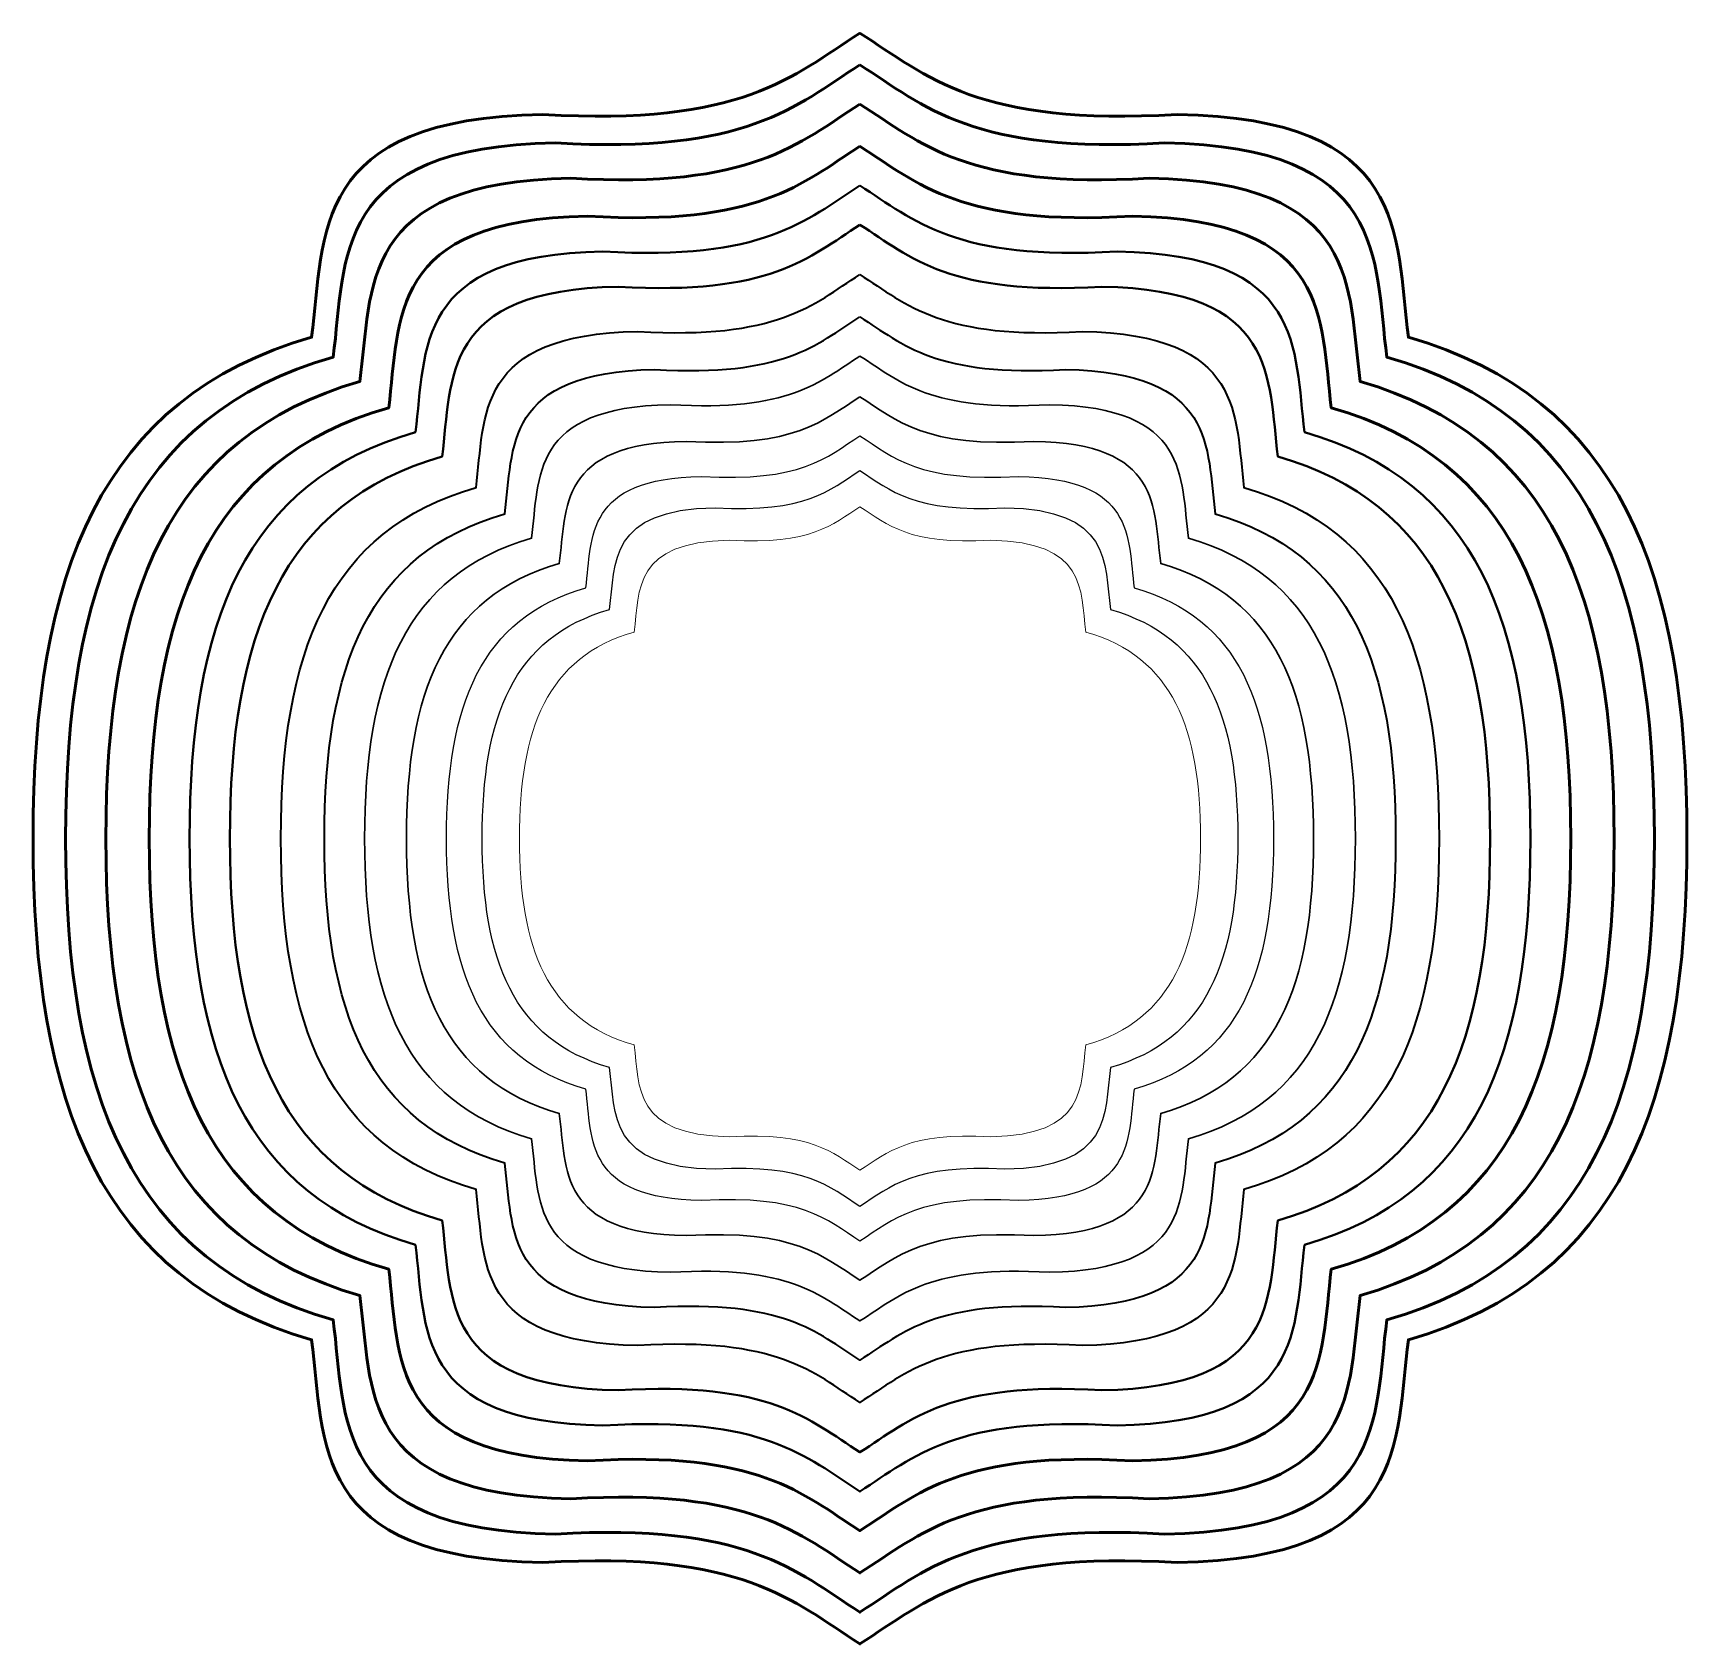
# Model space of a CAD drawing. Header units: centimetres. Extents: x -7.3 to 7.3, y -7.1 to 7.1.
import ezdxf

# ---------------------------------------------------------------- set-up
doc = ezdxf.new("R2010")
doc.units = ezdxf.units.CM
doc.header["$MEASUREMENT"] = 0
doc.layers.add('Layer 1', color=7, linetype='Continuous')

msp = doc.modelspace()

# ---------------------------------------------------------------- linework, layer by layer
at = {"layer": 'Layer 1', "color": 28, "lineweight": 53}
msp.add_open_spline([(-0.00067, 7.14747), (-0.59706, 6.76441), (-1.04566, 6.32053), (-2.81348, 6.42556), (-2.81348, 6.42556), (-4.88334, 6.39001), (-4.74756, 5.36143), (-4.86611, 4.44778), (-4.86611, 4.44778), (-6.73887, 3.90907), (-7.33792, 2.36309), (-7.33792, -0.00014), (-7.33792, -0.00014), (-7.33792, -2.36337), (-6.73887, -3.90935), (-4.86611, -4.44807), (-4.86611, -4.44807), (-4.74756, -5.36172), (-4.88335, -6.3903), (-2.81348, -6.42584), (-2.81348, -6.42584), (-1.04566, -6.32081), (-0.59707, -6.76469), (-0.00068, -7.14775), (-0.00068, -7.14775), (0.59571, -6.76468), (1.04597, -6.32081), (2.81379, -6.42584), (2.81379, -6.42584), (4.88366, -6.39029), (4.74787, -5.36171), (4.86642, -4.44807), (4.86642, -4.44807), (6.73918, -3.90936), (7.33823, -2.36338), (7.33823, -0.00014), (7.33823, -0.00014), (7.33823, 2.36309), (6.73918, 3.90907), (4.86642, 4.44777), (4.86642, 4.44777), (4.74787, 5.36142), (4.88366, 6.39), (2.81379, 6.42555), (2.81379, 6.42555), (1.04598, 6.32052), (0.59571, 6.7644), (-0.00068, 7.14746), (-0.00068, 7.14746), (-0.00068, 7.14746), (-0.00067, 7.14747), (-0.00067, 7.14747)], degree=3, knots=[0, 0, 0, 0, 0.07142857, 0.07142857, 0.07142857, 0.07142857, 0.14285714, 0.14285714, 0.14285714, 0.14285714, 0.21428571, 0.21428571, 0.21428571, 0.21428571, 0.28571429, 0.28571429, 0.28571429, 0.28571429, 0.35714286, 0.35714286, 0.35714286, 0.35714286, 0.42857143, 0.42857143, 0.42857143, 0.42857143, 0.5, 0.5, 0.5, 0.5, 0.57142857, 0.57142857, 0.57142857, 0.57142857, 0.64285714, 0.64285714, 0.64285714, 0.64285714, 0.71428571, 0.71428571, 0.71428571, 0.71428571, 0.78571429, 0.78571429, 0.78571429, 0.78571429, 0.85714286, 0.85714286, 0.85714286, 0.85714286, 1, 1, 1, 1], dxfattribs=at)
at = {"layer": 'Layer 1', "color": 18, "lineweight": 50}
msp.add_open_spline([(-0.00064, 6.86623), (-0.57356, 6.49824), (-1.00451, 6.07183), (-2.70277, 6.17272), (-2.70277, 6.17272), (-4.69119, 6.13858), (-4.56075, 5.15047), (-4.67463, 4.27276), (-4.67463, 4.27276), (-6.47371, 3.75525), (-7.04918, 2.2701), (-7.04918, -0.00014), (-7.04918, -0.00014), (-7.04918, -2.27039), (-6.47371, -3.75553), (-4.67463, -4.27305), (-4.67463, -4.27305), (-4.56075, -5.15075), (-4.69119, -6.13886), (-2.70277, -6.173), (-2.70277, -6.173), (-1.00451, -6.07211), (-0.57356, -6.49851), (-0.00064, -6.86651), (-0.00064, -6.86651), (0.57228, -6.49851), (1.00483, -6.0721), (2.70308, -6.173), (2.70308, -6.173), (4.6915, -6.13885), (4.56106, -5.15074), (4.67495, -4.27305), (4.67495, -4.27305), (6.47402, -3.75554), (7.0495, -2.27039), (7.0495, -0.00014), (7.0495, -0.00014), (7.0495, 2.27011), (6.47402, 3.75525), (4.67495, 4.27276), (4.67495, 4.27276), (4.56106, 5.15046), (4.6915, 6.13858), (2.70308, 6.17272), (2.70308, 6.17272), (1.00483, 6.07183), (0.57228, 6.49824), (-0.00064, 6.86623)], degree=3, knots=[0, 0, 0, 0, 0.07692308, 0.07692308, 0.07692308, 0.07692308, 0.15384615, 0.15384615, 0.15384615, 0.15384615, 0.23076923, 0.23076923, 0.23076923, 0.23076923, 0.30769231, 0.30769231, 0.30769231, 0.30769231, 0.38461538, 0.38461538, 0.38461538, 0.38461538, 0.46153846, 0.46153846, 0.46153846, 0.46153846, 0.53846154, 0.53846154, 0.53846154, 0.53846154, 0.61538462, 0.61538462, 0.61538462, 0.61538462, 0.69230769, 0.69230769, 0.69230769, 0.69230769, 0.76923077, 0.76923077, 0.76923077, 0.76923077, 0.84615385, 0.84615385, 0.84615385, 0.84615385, 1, 1, 1, 1], dxfattribs=at)
at = {"layer": 'Layer 1', "color": 16, "lineweight": 50}
msp.add_open_spline([(-0.0006, 6.51803), (-0.54447, 6.16869), (-0.95356, 5.76391), (-2.5657, 5.85969), (-2.5657, 5.85969), (-4.45328, 5.82727), (-4.32946, 4.88927), (-4.43757, 4.05608), (-4.43757, 4.05608), (-6.14541, 3.56482), (-6.6917, 2.15498), (-6.6917, -0.00014), (-6.6917, -0.00014), (-6.6917, -2.15526), (-6.14541, -3.5651), (-4.43757, -4.05636), (-4.43757, -4.05636), (-4.32947, -4.88955), (-4.45329, -5.82755), (-2.5657, -5.85997), (-2.5657, -5.85997), (-0.95356, -5.7642), (-0.54447, -6.16898), (-0.0006, -6.51832), (-0.0006, -6.51832), (0.54327, -6.16898), (0.95388, -5.7642), (2.56601, -5.85997), (2.56601, -5.85997), (4.4536, -5.82756), (4.32977, -4.88955), (4.43788, -4.05636), (4.43788, -4.05636), (6.14572, -3.5651), (6.69201, -2.15527), (6.69201, -0.00014), (6.69201, -0.00014), (6.69201, 2.15498), (6.14572, 3.56481), (4.43788, 4.05608), (4.43788, 4.05608), (4.32977, 4.88927), (4.4536, 5.82727), (2.56601, 5.85969), (2.56601, 5.85969), (0.95387, 5.76391), (0.54327, 6.16869), (-0.0006, 6.51803)], degree=3, knots=[0, 0, 0, 0, 0.07692308, 0.07692308, 0.07692308, 0.07692308, 0.15384615, 0.15384615, 0.15384615, 0.15384615, 0.23076923, 0.23076923, 0.23076923, 0.23076923, 0.30769231, 0.30769231, 0.30769231, 0.30769231, 0.38461538, 0.38461538, 0.38461538, 0.38461538, 0.46153846, 0.46153846, 0.46153846, 0.46153846, 0.53846154, 0.53846154, 0.53846154, 0.53846154, 0.61538462, 0.61538462, 0.61538462, 0.61538462, 0.69230769, 0.69230769, 0.69230769, 0.69230769, 0.76923077, 0.76923077, 0.76923077, 0.76923077, 0.84615385, 0.84615385, 0.84615385, 0.84615385, 1, 1, 1, 1], dxfattribs=at)
at = {"layer": 'Layer 1', "color": 14, "lineweight": 50}
msp.add_open_spline([(-0.00056, 6.14304), (-0.51314, 5.81379), (-0.8987, 5.4323), (-2.41809, 5.52257), (-2.41809, 5.52257), (-4.19709, 5.49201), (-4.08038, 4.60798), (-4.18227, 3.82272), (-4.18227, 3.82272), (-5.79186, 3.35972), (-6.30672, 2.03099), (-6.30672, -0.00015), (-6.30672, -0.00015), (-6.30672, -2.03129), (-5.79186, -3.36002), (-4.18227, -3.82302), (-4.18227, -3.82302), (-4.08039, -4.60828), (-4.19709, -5.49231), (-2.41809, -5.52286), (-2.41809, -5.52286), (-0.8987, -5.4326), (-0.51314, -5.81409), (-0.00056, -6.14334), (-0.00056, -6.14334), (0.51202, -5.81409), (0.89901, -5.4326), (2.4184, -5.52286), (2.4184, -5.52286), (4.19739, -5.49231), (4.08069, -4.60826), (4.18258, -3.82302), (4.18258, -3.82302), (5.79217, -3.36002), (6.30703, -2.0313), (6.30703, -0.00015), (6.30703, -0.00015), (6.30703, 2.03099), (5.79217, 3.35972), (4.18258, 3.82272), (4.18258, 3.82272), (4.08069, 4.60798), (4.19739, 5.49201), (2.4184, 5.52257), (2.4184, 5.52257), (0.89901, 5.4323), (0.51202, 5.81379), (-0.00056, 6.14304)], degree=3, knots=[0, 0, 0, 0, 0.07692308, 0.07692308, 0.07692308, 0.07692308, 0.15384615, 0.15384615, 0.15384615, 0.15384615, 0.23076923, 0.23076923, 0.23076923, 0.23076923, 0.30769231, 0.30769231, 0.30769231, 0.30769231, 0.38461538, 0.38461538, 0.38461538, 0.38461538, 0.46153846, 0.46153846, 0.46153846, 0.46153846, 0.53846154, 0.53846154, 0.53846154, 0.53846154, 0.61538462, 0.61538462, 0.61538462, 0.61538462, 0.69230769, 0.69230769, 0.69230769, 0.69230769, 0.76923077, 0.76923077, 0.76923077, 0.76923077, 0.84615385, 0.84615385, 0.84615385, 0.84615385, 1, 1, 1, 1], dxfattribs=at)
at = {"layer": 'Layer 1', "color": 12, "lineweight": 40}
msp.add_open_spline([(-0.00052, 5.79484), (-0.48404, 5.48427), (-0.84774, 5.12439), (-2.28102, 5.20955), (-2.28102, 5.20955), (-3.95918, 5.18072), (-3.84909, 4.3468), (-3.9452, 3.60605), (-3.9452, 3.60605), (-5.46356, 3.16929), (-5.94924, 1.91587), (-5.94924, -0.00013), (-5.94924, -0.00013), (-5.94924, -1.91614), (-5.46356, -3.16956), (-3.9452, -3.60631), (-3.9452, -3.60631), (-3.84909, -4.34706), (-3.95918, -5.18099), (-2.28102, -5.2098), (-2.28102, -5.2098), (-0.84775, -5.12466), (-0.48405, -5.48453), (-0.00052, -5.7951), (-0.00052, -5.7951), (0.48301, -5.48453), (0.84806, -5.12465), (2.28133, -5.2098), (2.28133, -5.2098), (3.95949, -5.18099), (3.8494, -4.34705), (3.94551, -3.60631), (3.94551, -3.60631), (5.46386, -3.16956), (5.94954, -1.91615), (5.94954, -0.00013), (5.94954, -0.00013), (5.94954, 1.91588), (5.46386, 3.1693), (3.94551, 3.60605), (3.94551, 3.60605), (3.8494, 4.3468), (3.95948, 5.18072), (2.28133, 5.20955), (2.28133, 5.20955), (0.84806, 5.12439), (0.483, 5.48426), (-0.00052, 5.79484)], degree=3, knots=[0, 0, 0, 0, 0.07692308, 0.07692308, 0.07692308, 0.07692308, 0.15384615, 0.15384615, 0.15384615, 0.15384615, 0.23076923, 0.23076923, 0.23076923, 0.23076923, 0.30769231, 0.30769231, 0.30769231, 0.30769231, 0.38461538, 0.38461538, 0.38461538, 0.38461538, 0.46153846, 0.46153846, 0.46153846, 0.46153846, 0.53846154, 0.53846154, 0.53846154, 0.53846154, 0.61538462, 0.61538462, 0.61538462, 0.61538462, 0.69230769, 0.69230769, 0.69230769, 0.69230769, 0.76923077, 0.76923077, 0.76923077, 0.76923077, 0.84615385, 0.84615385, 0.84615385, 0.84615385, 1, 1, 1, 1], dxfattribs=at)
at = {"layer": 'Layer 1', "color": 1, "lineweight": 40}
msp.add_open_spline([(-0.00048, 5.44664), (-0.45495, 5.15472), (-0.7968, 4.81647), (-2.14395, 4.89652), (-2.14395, 4.89652), (-3.72127, 4.86942), (-3.6178, 4.08561), (-3.70814, 3.38937), (-3.70814, 3.38937), (-5.13526, 2.97885), (-5.59176, 1.80075), (-5.59176, -0.00013), (-5.59176, -0.00013), (-5.59176, -1.80102), (-5.13527, -2.97911), (-3.70814, -3.38963), (-3.70814, -3.38963), (-3.61781, -4.08587), (-3.72128, -4.86969), (-2.14395, -4.89677), (-2.14395, -4.89677), (-0.7968, -4.81674), (-0.45495, -5.15499), (-0.00048, -5.4469), (-0.00048, -5.4469), (0.45399, -5.15498), (0.79711, -4.81674), (2.14426, -4.89677), (2.14426, -4.89677), (3.72158, -4.86969), (3.61811, -4.08586), (3.70845, -3.38963), (3.70845, -3.38963), (5.13557, -2.97911), (5.59207, -1.80102), (5.59207, -0.00013), (5.59207, -0.00013), (5.59207, 1.80076), (5.13557, 2.97885), (3.70845, 3.38937), (3.70845, 3.38937), (3.61811, 4.08561), (3.72158, 4.86942), (2.14426, 4.89652), (2.14426, 4.89652), (0.79711, 4.81647), (0.45399, 5.15473), (-0.00048, 5.44664)], degree=3, knots=[0, 0, 0, 0, 0.07692308, 0.07692308, 0.07692308, 0.07692308, 0.15384615, 0.15384615, 0.15384615, 0.15384615, 0.23076923, 0.23076923, 0.23076923, 0.23076923, 0.30769231, 0.30769231, 0.30769231, 0.30769231, 0.38461538, 0.38461538, 0.38461538, 0.38461538, 0.46153846, 0.46153846, 0.46153846, 0.46153846, 0.53846154, 0.53846154, 0.53846154, 0.53846154, 0.61538462, 0.61538462, 0.61538462, 0.61538462, 0.69230769, 0.69230769, 0.69230769, 0.69230769, 0.76923077, 0.76923077, 0.76923077, 0.76923077, 0.84615385, 0.84615385, 0.84615385, 0.84615385, 1, 1, 1, 1], dxfattribs=at)
at = {"layer": 'Layer 1', "color": 13, "lineweight": 35}
msp.add_open_spline([(-0.00042, 5.00469), (-0.41802, 4.73646), (-0.73213, 4.42565), (-1.96997, 4.4992), (-1.96997, 4.4992), (-3.41931, 4.4743), (-3.32423, 3.75408), (-3.40724, 3.11433), (-3.40724, 3.11433), (-4.71857, 2.73713), (-5.13802, 1.65461), (-5.13802, -0.00015), (-5.13802, -0.00015), (-5.13802, -1.65491), (-4.71856, -2.73742), (-3.40724, -3.11462), (-3.40724, -3.11462), (-3.32423, -3.75436), (-3.41931, -4.47459), (-1.96997, -4.49948), (-1.96997, -4.49948), (-0.73213, -4.42594), (-0.41802, -4.73675), (-0.00042, -5.00498), (-0.00042, -5.00498), (0.41717, -4.73675), (0.73245, -4.42595), (1.9703, -4.49948), (1.9703, -4.49948), (3.41964, -4.4746), (3.32457, -3.75436), (3.40757, -3.11462), (3.40757, -3.11462), (4.7189, -2.73741), (5.13835, -1.65491), (5.13835, -0.00015), (5.13835, -0.00015), (5.13835, 1.65461), (4.71889, 2.73712), (3.40757, 3.11433), (3.40757, 3.11433), (3.32457, 3.75407), (3.41964, 4.4743), (1.9703, 4.4992), (1.9703, 4.4992), (0.73246, 4.42565), (0.41718, 4.73646), (-0.00042, 5.00469)], degree=3, knots=[0, 0, 0, 0, 0.07692308, 0.07692308, 0.07692308, 0.07692308, 0.15384615, 0.15384615, 0.15384615, 0.15384615, 0.23076923, 0.23076923, 0.23076923, 0.23076923, 0.30769231, 0.30769231, 0.30769231, 0.30769231, 0.38461538, 0.38461538, 0.38461538, 0.38461538, 0.46153846, 0.46153846, 0.46153846, 0.46153846, 0.53846154, 0.53846154, 0.53846154, 0.53846154, 0.61538462, 0.61538462, 0.61538462, 0.61538462, 0.69230769, 0.69230769, 0.69230769, 0.69230769, 0.76923077, 0.76923077, 0.76923077, 0.76923077, 0.84615385, 0.84615385, 0.84615385, 0.84615385, 1, 1, 1, 1], dxfattribs=at)
at = {"layer": 'Layer 1', "color": 11, "lineweight": 35}
msp.add_open_spline([(-0.00038, 4.6297), (-0.38669, 4.38157), (-0.67727, 4.09405), (-1.82237, 4.16209), (-1.82237, 4.16209), (-3.16311, 4.13906), (-3.07516, 3.47281), (-3.15195, 2.88099), (-3.15195, 2.88099), (-4.36503, 2.53204), (-4.75305, 1.53064), (-4.75305, -0.00014), (-4.75305, -0.00014), (-4.75305, -1.53092), (-4.36502, -2.53231), (-3.15195, -2.88126), (-3.15195, -2.88126), (-3.07516, -3.47307), (-3.16311, -4.13934), (-1.82237, -4.16235), (-1.82237, -4.16235), (-0.67727, -4.09432), (-0.38669, -4.38184), (-0.00038, -4.62997), (-0.00038, -4.62997), (0.38593, -4.38184), (0.67758, -4.09432), (1.82268, -4.16235), (1.82268, -4.16235), (3.16343, -4.13933), (3.07548, -3.47307), (3.15226, -2.88126), (3.15226, -2.88126), (4.36534, -2.53231), (4.75336, -1.53092), (4.75336, -0.00014), (4.75336, -0.00014), (4.75336, 1.53064), (4.36533, 2.53204), (3.15226, 2.88099), (3.15226, 2.88099), (3.07547, 3.4728), (3.16343, 4.13906), (1.82268, 4.16209), (1.82268, 4.16209), (0.67758, 4.09405), (0.38593, 4.38158), (-0.00038, 4.6297)], degree=3, knots=[0, 0, 0, 0, 0.07692308, 0.07692308, 0.07692308, 0.07692308, 0.15384615, 0.15384615, 0.15384615, 0.15384615, 0.23076923, 0.23076923, 0.23076923, 0.23076923, 0.30769231, 0.30769231, 0.30769231, 0.30769231, 0.38461538, 0.38461538, 0.38461538, 0.38461538, 0.46153846, 0.46153846, 0.46153846, 0.46153846, 0.53846154, 0.53846154, 0.53846154, 0.53846154, 0.61538462, 0.61538462, 0.61538462, 0.61538462, 0.69230769, 0.69230769, 0.69230769, 0.69230769, 0.76923077, 0.76923077, 0.76923077, 0.76923077, 0.84615385, 0.84615385, 0.84615385, 0.84615385, 1, 1, 1, 1], dxfattribs=at)
at = {"layer": 'Layer 1', "color": 21, "lineweight": 30}
msp.add_open_spline([(-0.00034, 4.2815), (-0.35759, 4.05203), (-0.62632, 3.78613), (-1.6853, 3.84905), (-1.6853, 3.84905), (-2.92521, 3.82775), (-2.84388, 3.2116), (-2.91489, 2.6643), (-2.91489, 2.6643), (-4.03673, 2.3416), (-4.39558, 1.41551), (-4.39558, -0.00015), (-4.39558, -0.00015), (-4.39558, -1.4158), (-4.03673, -2.34189), (-2.91489, -2.66459), (-2.91489, -2.66459), (-2.84388, -3.21189), (-2.92522, -3.82805), (-1.6853, -3.84934), (-1.6853, -3.84934), (-0.62632, -3.78643), (-0.3576, -4.05232), (-0.00034, -4.28179), (-0.00034, -4.28179), (0.35691, -4.05232), (0.62663, -3.78643), (1.68561, -3.84934), (1.68561, -3.84934), (2.92552, -3.82805), (2.84419, -3.21189), (2.9152, -2.66459), (2.9152, -2.66459), (4.03704, -2.34189), (4.39589, -1.41581), (4.39589, -0.00015), (4.39589, -0.00015), (4.39589, 1.4155), (4.03704, 2.34159), (2.9152, 2.6643), (2.9152, 2.6643), (2.84419, 3.2116), (2.92553, 3.82775), (1.68561, 3.84905), (1.68561, 3.84905), (0.62664, 3.78613), (0.35692, 4.05203), (-0.00034, 4.2815)], degree=3, knots=[0, 0, 0, 0, 0.07692308, 0.07692308, 0.07692308, 0.07692308, 0.15384615, 0.15384615, 0.15384615, 0.15384615, 0.23076923, 0.23076923, 0.23076923, 0.23076923, 0.30769231, 0.30769231, 0.30769231, 0.30769231, 0.38461538, 0.38461538, 0.38461538, 0.38461538, 0.46153846, 0.46153846, 0.46153846, 0.46153846, 0.53846154, 0.53846154, 0.53846154, 0.53846154, 0.61538462, 0.61538462, 0.61538462, 0.61538462, 0.69230769, 0.69230769, 0.69230769, 0.69230769, 0.76923077, 0.76923077, 0.76923077, 0.76923077, 0.84615385, 0.84615385, 0.84615385, 0.84615385, 1, 1, 1, 1], dxfattribs=at)
at = {"layer": 'Layer 1', "color": 254, "lineweight": 30}
msp.add_open_spline([(-0.0003, 3.9199), (-0.32738, 3.70981), (-0.57341, 3.46637), (-1.54295, 3.52398), (-1.54295, 3.52398), (-2.67815, 3.50448), (-2.60369, 2.94036), (-2.6687, 2.43928), (-2.6687, 2.43928), (-3.6958, 2.14383), (-4.02434, 1.29595), (-4.02434, -0.00015), (-4.02434, -0.00015), (-4.02434, -1.29625), (-3.6958, -2.14412), (-2.6687, -2.43957), (-2.6687, -2.43957), (-2.60369, -2.94065), (-2.67815, -3.50477), (-1.54295, -3.52426), (-1.54295, -3.52426), (-0.57341, -3.46666), (-0.32738, -3.7101), (-0.0003, -3.92019), (-0.0003, -3.92019), (0.32678, -3.7101), (0.57373, -3.46666), (1.54327, -3.52426), (1.54327, -3.52426), (2.67847, -3.50477), (2.604, -2.94064), (2.66901, -2.43957), (2.66901, -2.43957), (3.69611, -2.14412), (4.02465, -1.29625), (4.02465, -0.00015), (4.02465, -0.00015), (4.02465, 1.29595), (3.69611, 2.14383), (2.66901, 2.43928), (2.66901, 2.43928), (2.604, 2.94036), (2.67846, 3.50448), (1.54327, 3.52398), (1.54327, 3.52398), (0.57373, 3.46637), (0.32678, 3.70981), (-0.0003, 3.9199)], degree=3, knots=[0, 0, 0, 0, 0.07692308, 0.07692308, 0.07692308, 0.07692308, 0.15384615, 0.15384615, 0.15384615, 0.15384615, 0.23076923, 0.23076923, 0.23076923, 0.23076923, 0.30769231, 0.30769231, 0.30769231, 0.30769231, 0.38461538, 0.38461538, 0.38461538, 0.38461538, 0.46153846, 0.46153846, 0.46153846, 0.46153846, 0.53846154, 0.53846154, 0.53846154, 0.53846154, 0.61538462, 0.61538462, 0.61538462, 0.61538462, 0.69230769, 0.69230769, 0.69230769, 0.69230769, 0.76923077, 0.76923077, 0.76923077, 0.76923077, 0.84615385, 0.84615385, 0.84615385, 0.84615385, 1, 1, 1, 1], dxfattribs=at)
at = {"layer": 'Layer 1', "color": 11, "lineweight": 25}
msp.add_open_spline([(-0.00026, 3.57344), (-0.29844, 3.38192), (-0.52272, 3.16), (-1.40657, 3.21251), (-1.40657, 3.21251), (-2.44143, 3.19473), (-2.37355, 2.68047), (-2.43281, 2.22368), (-2.43281, 2.22368), (-3.36913, 1.95434), (-3.66864, 1.1814), (-3.66864, -0.00014), (-3.66864, -0.00014), (-3.66864, -1.18169), (-3.36914, -1.95462), (-2.43281, -2.22395), (-2.43281, -2.22395), (-2.37355, -2.68075), (-2.44143, -3.19501), (-1.40657, -3.21277), (-1.40657, -3.21277), (-0.52271, -3.16027), (-0.29843, -3.38218), (-0.00026, -3.57371), (-0.00026, -3.57371), (0.29792, -3.38218), (0.52303, -3.16026), (1.40688, -3.21277), (1.40688, -3.21277), (2.44174, -3.195), (2.37386, -2.68074), (2.43313, -2.22395), (2.43313, -2.22395), (3.36945, -1.95462), (3.66895, -1.18169), (3.66895, -0.00014), (3.66895, -0.00014), (3.66895, 1.1814), (3.36945, 1.95434), (2.43313, 2.22368), (2.43313, 2.22368), (2.37386, 2.68047), (2.44174, 3.19473), (1.40688, 3.21251), (1.40688, 3.21251), (0.52303, 3.15999), (0.29791, 3.38192), (-0.00026, 3.57344)], degree=3, knots=[0, 0, 0, 0, 0.07692308, 0.07692308, 0.07692308, 0.07692308, 0.15384615, 0.15384615, 0.15384615, 0.15384615, 0.23076923, 0.23076923, 0.23076923, 0.23076923, 0.30769231, 0.30769231, 0.30769231, 0.30769231, 0.38461538, 0.38461538, 0.38461538, 0.38461538, 0.46153846, 0.46153846, 0.46153846, 0.46153846, 0.53846154, 0.53846154, 0.53846154, 0.53846154, 0.61538462, 0.61538462, 0.61538462, 0.61538462, 0.69230769, 0.69230769, 0.69230769, 0.69230769, 0.76923077, 0.76923077, 0.76923077, 0.76923077, 0.84615385, 0.84615385, 0.84615385, 0.84615385, 1, 1, 1, 1], dxfattribs=at)
at = {"layer": 'Layer 1', "color": 9, "lineweight": 25}
msp.add_open_spline([(-0.00022, 3.26541), (-0.2727, 3.09039), (-0.47764, 2.8876), (-1.28531, 2.93559), (-1.28531, 2.93559), (-2.23098, 2.91934), (-2.16894, 2.44941), (-2.2231, 2.03199), (-2.2231, 2.03199), (-3.07871, 1.78587), (-3.3524, 1.07955), (-3.3524, -0.00015), (-3.3524, -0.00015), (-3.3524, -1.07985), (-3.07871, -1.78616), (-2.2231, -2.03228), (-2.2231, -2.03228), (-2.16894, -2.4497), (-2.23098, -2.91963), (-1.28531, -2.93587), (-1.28531, -2.93587), (-0.47764, -2.88789), (-0.27269, -3.09068), (-0.00022, -3.2657), (-0.00022, -3.2657), (0.27225, -3.09068), (0.47797, -2.88789), (1.28563, -2.93587), (1.28563, -2.93587), (2.2313, -2.91964), (2.16926, -2.44971), (2.22342, -2.03228), (2.22342, -2.03228), (3.07903, -1.78616), (3.35272, -1.07985), (3.35272, -0.00015), (3.35272, -0.00015), (3.35272, 1.07955), (3.07903, 1.78586), (2.22342, 2.03199), (2.22342, 2.03199), (2.16925, 2.4494), (2.23129, 2.91934), (1.28563, 2.93559), (1.28563, 2.93559), (0.47797, 2.8876), (0.27225, 3.09039), (-0.00022, 3.26541)], degree=3, knots=[0, 0, 0, 0, 0.07692308, 0.07692308, 0.07692308, 0.07692308, 0.15384615, 0.15384615, 0.15384615, 0.15384615, 0.23076923, 0.23076923, 0.23076923, 0.23076923, 0.30769231, 0.30769231, 0.30769231, 0.30769231, 0.38461538, 0.38461538, 0.38461538, 0.38461538, 0.46153846, 0.46153846, 0.46153846, 0.46153846, 0.53846154, 0.53846154, 0.53846154, 0.53846154, 0.61538462, 0.61538462, 0.61538462, 0.61538462, 0.69230769, 0.69230769, 0.69230769, 0.69230769, 0.76923077, 0.76923077, 0.76923077, 0.76923077, 0.84615385, 0.84615385, 0.84615385, 0.84615385, 1, 1, 1, 1], dxfattribs=at)
at = {"layer": 'Layer 1', "color": 254, "lineweight": 20}
msp.add_open_spline([(-0.00018, 2.94399), (-0.24584, 2.7862), (-0.43061, 2.60336), (-1.15879, 2.64664), (-1.15879, 2.64664), (-2.01137, 2.63199), (-1.95545, 2.20831), (-2.00427, 1.83198), (-2.00427, 1.83198), (-2.77567, 1.61008), (-3.02242, 0.97329), (-3.02242, -0.00014), (-3.02242, -0.00014), (-3.02242, -0.97357), (-2.77567, -1.61036), (-2.00427, -1.83225), (-2.00427, -1.83225), (-1.95544, -2.20859), (-2.01137, -2.63227), (-1.15879, -2.6469), (-1.15879, -2.6469), (-0.43062, -2.60365), (-0.24584, -2.78648), (-0.00018, -2.94427), (-0.00018, -2.94427), (0.24548, -2.78647), (0.43094, -2.60365), (1.15911, -2.6469), (1.15911, -2.6469), (2.01169, -2.63227), (1.95577, -2.20859), (2.0046, -1.83225), (2.0046, -1.83225), (2.776, -1.61036), (3.02275, -0.97357), (3.02275, -0.00014), (3.02275, -0.00014), (3.02275, 0.97329), (2.776, 1.61008), (2.0046, 1.83198), (2.0046, 1.83198), (1.95577, 2.20831), (2.0117, 2.63199), (1.15911, 2.64664), (1.15911, 2.64664), (0.43094, 2.60337), (0.24548, 2.7862), (-0.00018, 2.94399)], degree=3, knots=[0, 0, 0, 0, 0.07692308, 0.07692308, 0.07692308, 0.07692308, 0.15384615, 0.15384615, 0.15384615, 0.15384615, 0.23076923, 0.23076923, 0.23076923, 0.23076923, 0.30769231, 0.30769231, 0.30769231, 0.30769231, 0.38461538, 0.38461538, 0.38461538, 0.38461538, 0.46153846, 0.46153846, 0.46153846, 0.46153846, 0.53846154, 0.53846154, 0.53846154, 0.53846154, 0.61538462, 0.61538462, 0.61538462, 0.61538462, 0.69230769, 0.69230769, 0.69230769, 0.69230769, 0.76923077, 0.76923077, 0.76923077, 0.76923077, 0.84615385, 0.84615385, 0.84615385, 0.84615385, 1, 1, 1, 1], dxfattribs=at)

doc.saveas('drawing.dxf')
